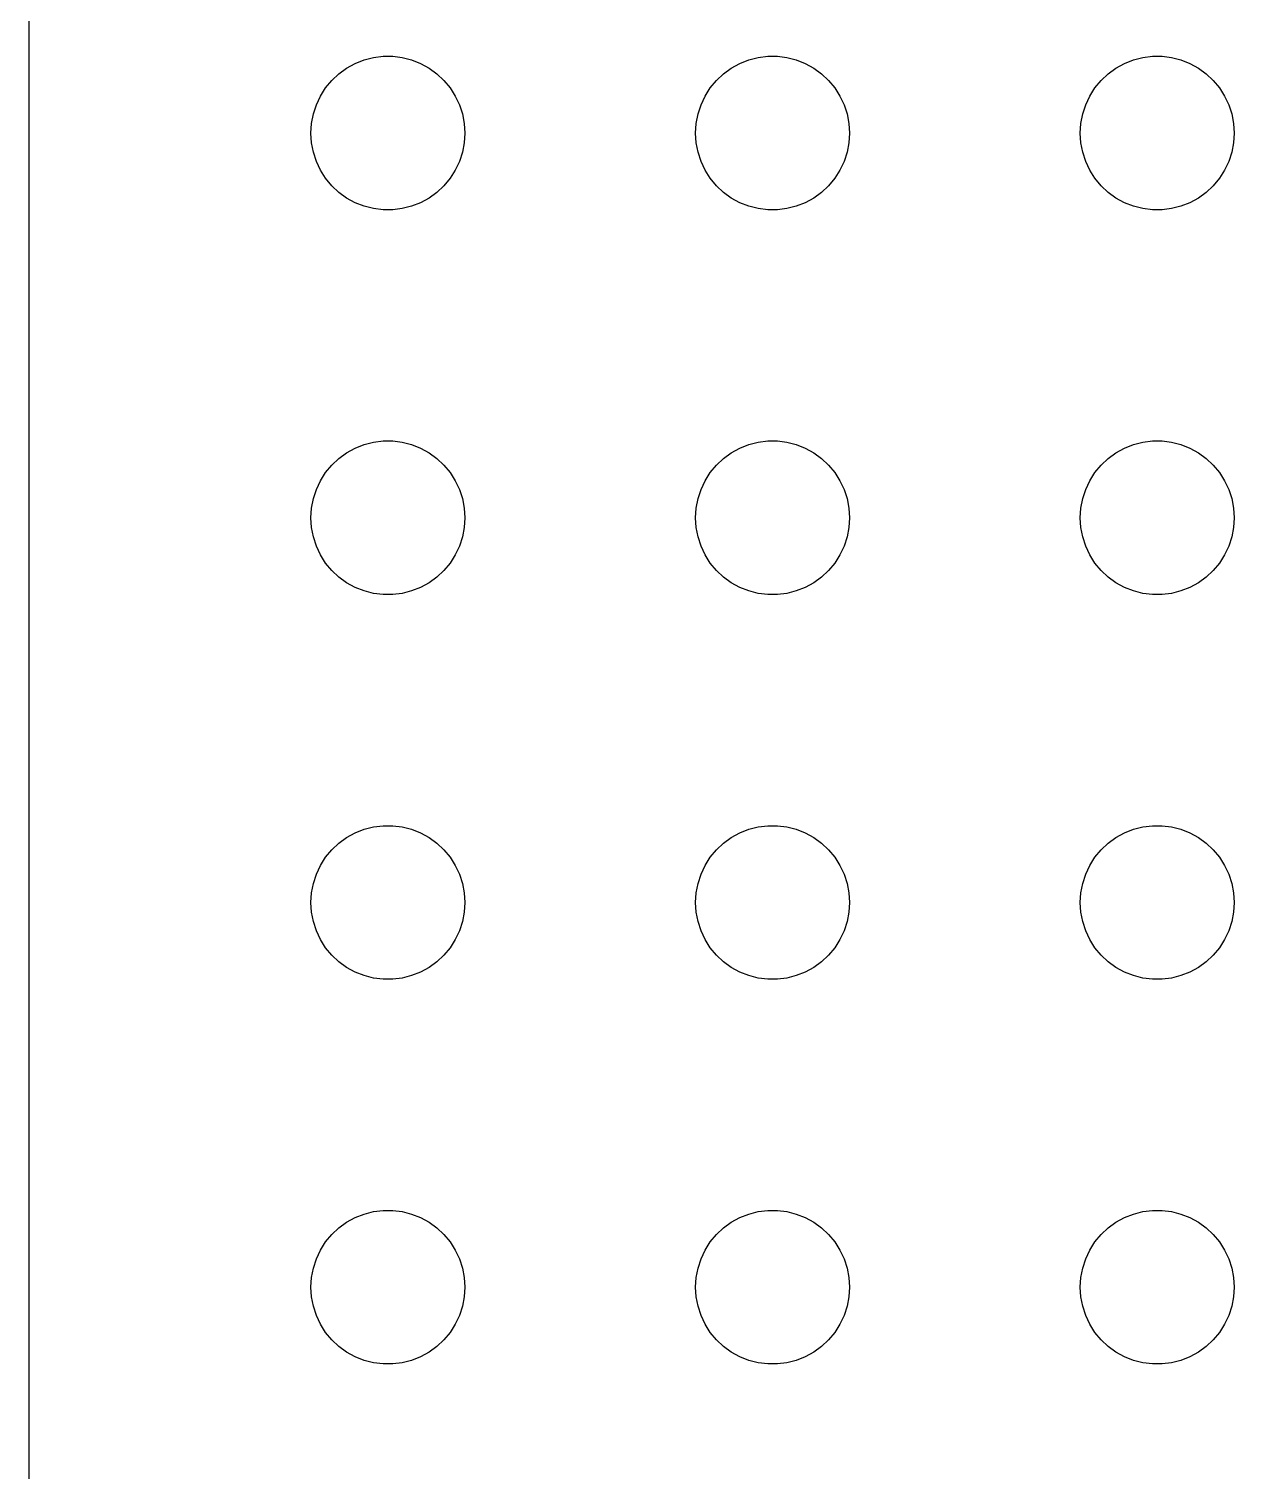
# Model space of a CAD drawing. Header units: metres. Extents: x -104 to 104, y -104 to 104.
# Drawn here: x -104.5 to -81, y -3.59 to 24.53 of the extents above; entities that cross this region are included whole.
import ezdxf

# ---------------------------------------------------------------- set-up
doc = ezdxf.new("R2010")
doc.units = ezdxf.units.M

msp = doc.modelspace()

# ---------------------------------------------------------------- linework, layer by layer
for p, q in [((-104.5, 99.5), (-104.5, -99.5)), ((-98.1387, 23.8572), (-97.9635, 23.9266)), ((-97.9635, 23.9266), (-97.7811, 23.9734)), ((-97.7811, 23.9734), (-97.5942, 23.997)), ((-97.5942, 23.997), (-97.4058, 23.997)), ((-97.4058, 23.997), (-97.2189, 23.9734)), ((-97.2189, 23.9734), (-97.0365, 23.9266)), ((-97.0365, 23.9266), (-96.8613, 23.8572)), ((-90.6387, 23.8572), (-90.4635, 23.9266)), ((-90.4635, 23.9266), (-90.2811, 23.9734)), ((-90.2811, 23.9734), (-90.0942, 23.997)), ((-90.0942, 23.997), (-89.9058, 23.997)), ((-89.9058, 23.997), (-89.7189, 23.9734)), ((-89.7189, 23.9734), (-89.5365, 23.9266)), ((-89.5365, 23.9266), (-89.3613, 23.8572)), ((-83.1387, 23.8572), (-82.9635, 23.9266)), ((-82.9635, 23.9266), (-82.7811, 23.9734)), ((-82.7811, 23.9734), (-82.5942, 23.997)), ((-82.5942, 23.997), (-82.4058, 23.997)), ((-82.4058, 23.997), (-82.2189, 23.9734)), ((-82.2189, 23.9734), (-82.0365, 23.9266)), ((-82.0365, 23.9266), (-81.8613, 23.8572)), ((-98.5934, 23.5268), (-98.4561, 23.6558)), ((-98.4561, 23.6558), (-98.3037, 23.7665)), ((-98.3037, 23.7665), (-98.1387, 23.8572)), ((-96.8613, 23.8572), (-96.6963, 23.7665)), ((-96.6963, 23.7665), (-96.5439, 23.6558)), ((-96.5439, 23.6558), (-96.4065, 23.5268)), ((-91.0934, 23.5268), (-90.9561, 23.6558)), ((-90.9561, 23.6558), (-90.8037, 23.7665)), ((-90.8037, 23.7665), (-90.6387, 23.8572)), ((-89.3613, 23.8572), (-89.1963, 23.7665)), ((-89.1963, 23.7665), (-89.0439, 23.6558)), ((-89.0439, 23.6558), (-88.9065, 23.5268)), ((-83.5934, 23.5268), (-83.4561, 23.6558)), ((-83.4561, 23.6558), (-83.3037, 23.7665)), ((-83.3037, 23.7665), (-83.1387, 23.8572)), ((-81.8613, 23.8572), (-81.6963, 23.7665)), ((-81.6963, 23.7665), (-81.5439, 23.6558)), ((-81.5439, 23.6558), (-81.4065, 23.5268)), ((-98.8145, 23.2226), (-98.7135, 23.3817)), ((-98.7135, 23.3817), (-98.5934, 23.5268)), ((-96.4065, 23.5268), (-96.2865, 23.3817)), ((-96.2865, 23.3817), (-96.1855, 23.2226)), ((-91.3145, 23.2226), (-91.2135, 23.3817)), ((-91.2135, 23.3817), (-91.0934, 23.5268)), ((-88.9065, 23.5268), (-88.7865, 23.3817)), ((-88.7865, 23.3817), (-88.6855, 23.2226)), ((-83.8145, 23.2226), (-83.7135, 23.3817)), ((-83.7135, 23.3817), (-83.5934, 23.5268)), ((-81.4065, 23.5268), (-81.2865, 23.3817)), ((-81.2865, 23.3817), (-81.1855, 23.2226)), ((-98.8947, 23.0522), (-98.8145, 23.2226)), ((-96.1855, 23.2226), (-96.1053, 23.0522)), ((-91.3947, 23.0522), (-91.3145, 23.2226)), ((-88.6855, 23.2226), (-88.6053, 23.0522)), ((-83.8947, 23.0522), (-83.8145, 23.2226)), ((-81.1855, 23.2226), (-81.1053, 23.0522)), ((-98.9882, 22.688), (-98.9529, 22.873)), ((-98.9529, 22.873), (-98.8947, 23.0522)), ((-96.1053, 23.0522), (-96.0471, 22.873)), ((-96.0471, 22.873), (-96.0118, 22.688)), ((-91.4882, 22.688), (-91.4529, 22.873)), ((-91.4529, 22.873), (-91.3947, 23.0522)), ((-88.6053, 23.0522), (-88.5471, 22.873)), ((-88.5471, 22.873), (-88.5118, 22.688)), ((-83.9882, 22.688), (-83.9529, 22.873)), ((-83.9529, 22.873), (-83.8947, 23.0522)), ((-81.1053, 23.0522), (-81.0471, 22.873)), ((-81.0471, 22.873), (-81.0118, 22.688)), ((-99, 22.5), (-98.9882, 22.688)), ((-98.9882, 22.312), (-99, 22.5)), ((-96.0118, 22.688), (-96, 22.5)), ((-96, 22.5), (-96.0118, 22.312)), ((-91.5, 22.5), (-91.4882, 22.688)), ((-91.4882, 22.312), (-91.5, 22.5)), ((-88.5118, 22.688), (-88.5, 22.5)), ((-88.5, 22.5), (-88.5118, 22.312)), ((-84, 22.5), (-83.9882, 22.688)), ((-83.9882, 22.312), (-84, 22.5)), ((-81.0118, 22.688), (-81, 22.5)), ((-81, 22.5), (-81.0118, 22.312)), ((-98.9529, 22.127), (-98.9882, 22.312)), ((-96.0118, 22.312), (-96.0471, 22.127)), ((-91.4529, 22.127), (-91.4882, 22.312)), ((-88.5118, 22.312), (-88.5471, 22.127)), ((-83.9529, 22.127), (-83.9882, 22.312)), ((-81.0118, 22.312), (-81.0471, 22.127)), ((-98.8947, 21.9478), (-98.9529, 22.127)), ((-98.8145, 21.7774), (-98.8947, 21.9478)), ((-96.1053, 21.9478), (-96.1855, 21.7774)), ((-96.0471, 22.127), (-96.1053, 21.9478)), ((-91.3947, 21.9478), (-91.4529, 22.127)), ((-91.3145, 21.7774), (-91.3947, 21.9478)), ((-88.6053, 21.9478), (-88.6855, 21.7774)), ((-88.5471, 22.127), (-88.6053, 21.9478)), ((-83.8947, 21.9478), (-83.9529, 22.127)), ((-83.8145, 21.7774), (-83.8947, 21.9478)), ((-81.1053, 21.9478), (-81.1855, 21.7774)), ((-81.0471, 22.127), (-81.1053, 21.9478)), ((-98.7135, 21.6183), (-98.8145, 21.7774)), ((-96.1855, 21.7774), (-96.2865, 21.6183)), ((-91.2135, 21.6183), (-91.3145, 21.7774)), ((-88.6855, 21.7774), (-88.7865, 21.6183)), ((-83.7135, 21.6183), (-83.8145, 21.7774)), ((-81.1855, 21.7774), (-81.2865, 21.6183)), ((-98.5934, 21.4732), (-98.7135, 21.6183)), ((-98.4561, 21.3442), (-98.5934, 21.4732)), ((-96.4065, 21.4732), (-96.5439, 21.3442)), ((-96.2865, 21.6183), (-96.4065, 21.4732)), ((-91.0934, 21.4732), (-91.2135, 21.6183)), ((-90.9561, 21.3442), (-91.0934, 21.4732)), ((-88.9065, 21.4732), (-89.0439, 21.3442)), ((-88.7865, 21.6183), (-88.9065, 21.4732)), ((-83.5934, 21.4732), (-83.7135, 21.6183)), ((-83.4561, 21.3442), (-83.5934, 21.4732)), ((-81.4065, 21.4732), (-81.5439, 21.3442)), ((-81.2865, 21.6183), (-81.4065, 21.4732)), ((-98.3037, 21.2335), (-98.4561, 21.3442)), ((-98.1387, 21.1427), (-98.3037, 21.2335)), ((-97.9635, 21.0734), (-98.1387, 21.1427)), ((-96.8613, 21.1427), (-97.0365, 21.0734)), ((-96.6963, 21.2335), (-96.8613, 21.1427)), ((-96.5439, 21.3442), (-96.6963, 21.2335)), ((-90.8037, 21.2335), (-90.9561, 21.3442)), ((-90.6387, 21.1427), (-90.8037, 21.2335)), ((-90.4635, 21.0734), (-90.6387, 21.1427)), ((-89.3613, 21.1427), (-89.5365, 21.0734)), ((-89.1963, 21.2335), (-89.3613, 21.1427)), ((-89.0439, 21.3442), (-89.1963, 21.2335)), ((-83.3037, 21.2335), (-83.4561, 21.3442)), ((-83.1387, 21.1427), (-83.3037, 21.2335)), ((-82.9635, 21.0734), (-83.1387, 21.1427)), ((-81.8613, 21.1427), (-82.0365, 21.0734)), ((-81.6963, 21.2335), (-81.8613, 21.1427)), ((-81.5439, 21.3442), (-81.6963, 21.2335)), ((-97.7811, 21.0266), (-97.9635, 21.0734)), ((-97.5942, 21.003), (-97.7811, 21.0266)), ((-97.4058, 21.003), (-97.5942, 21.003)), ((-97.2189, 21.0266), (-97.4058, 21.003)), ((-97.0365, 21.0734), (-97.2189, 21.0266)), ((-90.2811, 21.0266), (-90.4635, 21.0734)), ((-90.0942, 21.003), (-90.2811, 21.0266)), ((-89.9058, 21.003), (-90.0942, 21.003)), ((-89.7189, 21.0266), (-89.9058, 21.003)), ((-89.5365, 21.0734), (-89.7189, 21.0266)), ((-82.7811, 21.0266), (-82.9635, 21.0734)), ((-82.5942, 21.003), (-82.7811, 21.0266)), ((-82.4058, 21.003), (-82.5942, 21.003)), ((-82.2189, 21.0266), (-82.4058, 21.003)), ((-82.0365, 21.0734), (-82.2189, 21.0266)), ((-98.3037, 16.2665), (-98.1387, 16.3572)), ((-98.1387, 16.3572), (-97.9635, 16.4266)), ((-97.9635, 16.4266), (-97.7811, 16.4734)), ((-97.7811, 16.4734), (-97.5942, 16.497)), ((-97.5942, 16.497), (-97.4058, 16.497)), ((-97.4058, 16.497), (-97.2189, 16.4734)), ((-97.2189, 16.4734), (-97.0365, 16.4266)), ((-97.0365, 16.4266), (-96.8613, 16.3572)), ((-96.8613, 16.3572), (-96.6963, 16.2665)), ((-90.8037, 16.2665), (-90.6387, 16.3572)), ((-90.6387, 16.3572), (-90.4635, 16.4266)), ((-90.4635, 16.4266), (-90.2811, 16.4734)), ((-90.2811, 16.4734), (-90.0942, 16.497)), ((-90.0942, 16.497), (-89.9058, 16.497)), ((-89.9058, 16.497), (-89.7189, 16.4734)), ((-89.7189, 16.4734), (-89.5365, 16.4266)), ((-89.5365, 16.4266), (-89.3613, 16.3572)), ((-89.3613, 16.3572), (-89.1963, 16.2665)), ((-83.3037, 16.2665), (-83.1387, 16.3572)), ((-83.1387, 16.3572), (-82.9635, 16.4266)), ((-82.9635, 16.4266), (-82.7811, 16.4734)), ((-82.7811, 16.4734), (-82.5942, 16.497)), ((-82.5942, 16.497), (-82.4058, 16.497)), ((-82.4058, 16.497), (-82.2189, 16.4734)), ((-82.2189, 16.4734), (-82.0365, 16.4266)), ((-82.0365, 16.4266), (-81.8613, 16.3572)), ((-81.8613, 16.3572), (-81.6963, 16.2665)), ((-98.5934, 16.0268), (-98.4561, 16.1558)), ((-98.4561, 16.1558), (-98.3037, 16.2665)), ((-96.6963, 16.2665), (-96.5439, 16.1558)), ((-96.5439, 16.1558), (-96.4065, 16.0268)), ((-91.0934, 16.0268), (-90.9561, 16.1558)), ((-90.9561, 16.1558), (-90.8037, 16.2665)), ((-89.1963, 16.2665), (-89.0439, 16.1558)), ((-89.0439, 16.1558), (-88.9065, 16.0268)), ((-83.5934, 16.0268), (-83.4561, 16.1558)), ((-83.4561, 16.1558), (-83.3037, 16.2665)), ((-81.6963, 16.2665), (-81.5439, 16.1558)), ((-81.5439, 16.1558), (-81.4065, 16.0268)), ((-98.8145, 15.7226), (-98.7135, 15.8817)), ((-98.7135, 15.8817), (-98.5934, 16.0268)), ((-96.4065, 16.0268), (-96.2865, 15.8817)), ((-96.2865, 15.8817), (-96.1855, 15.7226)), ((-91.3145, 15.7226), (-91.2135, 15.8817)), ((-91.2135, 15.8817), (-91.0934, 16.0268)), ((-88.9065, 16.0268), (-88.7865, 15.8817)), ((-88.7865, 15.8817), (-88.6855, 15.7226)), ((-83.8145, 15.7226), (-83.7135, 15.8817)), ((-83.7135, 15.8817), (-83.5934, 16.0268)), ((-81.4065, 16.0268), (-81.2865, 15.8817)), ((-81.2865, 15.8817), (-81.1855, 15.7226)), ((-98.9529, 15.373), (-98.8947, 15.5522)), ((-98.8947, 15.5522), (-98.8145, 15.7226)), ((-96.1855, 15.7226), (-96.1053, 15.5522)), ((-96.1053, 15.5522), (-96.0471, 15.373)), ((-91.4529, 15.373), (-91.3947, 15.5522)), ((-91.3947, 15.5522), (-91.3145, 15.7226)), ((-88.6855, 15.7226), (-88.6053, 15.5522)), ((-88.6053, 15.5522), (-88.5471, 15.373)), ((-83.9529, 15.373), (-83.8947, 15.5522)), ((-83.8947, 15.5522), (-83.8145, 15.7226)), ((-81.1855, 15.7226), (-81.1053, 15.5522)), ((-81.1053, 15.5522), (-81.0471, 15.373)), ((-99, 15), (-98.9882, 15.188)), ((-98.9882, 15.188), (-98.9529, 15.373)), ((-96.0471, 15.373), (-96.0118, 15.188)), ((-96.0118, 15.188), (-96, 15)), ((-91.5, 15), (-91.4882, 15.188)), ((-91.4882, 15.188), (-91.4529, 15.373)), ((-88.5471, 15.373), (-88.5118, 15.188)), ((-88.5118, 15.188), (-88.5, 15)), ((-84, 15), (-83.9882, 15.188)), ((-83.9882, 15.188), (-83.9529, 15.373)), ((-81.0471, 15.373), (-81.0118, 15.188)), ((-81.0118, 15.188), (-81, 15)), ((-98.9882, 14.812), (-99, 15)), ((-96, 15), (-96.0118, 14.812)), ((-91.4882, 14.812), (-91.5, 15)), ((-88.5, 15), (-88.5118, 14.812)), ((-83.9882, 14.812), (-84, 15)), ((-81, 15), (-81.0118, 14.812)), ((-98.9529, 14.627), (-98.9882, 14.812)), ((-98.8947, 14.4478), (-98.9529, 14.627)), ((-96.0471, 14.627), (-96.1053, 14.4478)), ((-96.0118, 14.812), (-96.0471, 14.627)), ((-91.4529, 14.627), (-91.4882, 14.812)), ((-91.3947, 14.4478), (-91.4529, 14.627)), ((-88.5471, 14.627), (-88.6053, 14.4478)), ((-88.5118, 14.812), (-88.5471, 14.627)), ((-83.9529, 14.627), (-83.9882, 14.812)), ((-83.8947, 14.4478), (-83.9529, 14.627)), ((-81.0471, 14.627), (-81.1053, 14.4478)), ((-81.0118, 14.812), (-81.0471, 14.627)), ((-98.8145, 14.2774), (-98.8947, 14.4478)), ((-96.1053, 14.4478), (-96.1855, 14.2774)), ((-91.3145, 14.2774), (-91.3947, 14.4478)), ((-88.6053, 14.4478), (-88.6855, 14.2774)), ((-83.8145, 14.2774), (-83.8947, 14.4478)), ((-81.1053, 14.4478), (-81.1855, 14.2774)), ((-98.7135, 14.1183), (-98.8145, 14.2774)), ((-98.5934, 13.9732), (-98.7135, 14.1183)), ((-96.2865, 14.1183), (-96.4065, 13.9732)), ((-96.1855, 14.2774), (-96.2865, 14.1183)), ((-91.2135, 14.1183), (-91.3145, 14.2774)), ((-91.0934, 13.9732), (-91.2135, 14.1183)), ((-88.7865, 14.1183), (-88.9065, 13.9732)), ((-88.6855, 14.2774), (-88.7865, 14.1183)), ((-83.7135, 14.1183), (-83.8145, 14.2774)), ((-83.5934, 13.9732), (-83.7135, 14.1183)), ((-81.2865, 14.1183), (-81.4065, 13.9732)), ((-81.1855, 14.2774), (-81.2865, 14.1183)), ((-98.4561, 13.8442), (-98.5934, 13.9732)), ((-98.3037, 13.7335), (-98.4561, 13.8442)), ((-96.5439, 13.8442), (-96.6963, 13.7335)), ((-96.4065, 13.9732), (-96.5439, 13.8442)), ((-90.9561, 13.8442), (-91.0934, 13.9732)), ((-90.8037, 13.7335), (-90.9561, 13.8442)), ((-89.0439, 13.8442), (-89.1963, 13.7335)), ((-88.9065, 13.9732), (-89.0439, 13.8442)), ((-83.4561, 13.8442), (-83.5934, 13.9732)), ((-83.3037, 13.7335), (-83.4561, 13.8442)), ((-81.5439, 13.8442), (-81.6963, 13.7335)), ((-81.4065, 13.9732), (-81.5439, 13.8442)), ((-98.1387, 13.6427), (-98.3037, 13.7335)), ((-97.9635, 13.5734), (-98.1387, 13.6427)), ((-97.7811, 13.5266), (-97.9635, 13.5734)), ((-97.5942, 13.5029), (-97.7811, 13.5266)), ((-97.4058, 13.5029), (-97.5942, 13.5029)), ((-97.2189, 13.5266), (-97.4058, 13.5029)), ((-97.0365, 13.5734), (-97.2189, 13.5266)), ((-96.8613, 13.6427), (-97.0365, 13.5734)), ((-96.6963, 13.7335), (-96.8613, 13.6427)), ((-90.6387, 13.6427), (-90.8037, 13.7335)), ((-90.4635, 13.5734), (-90.6387, 13.6427)), ((-90.2811, 13.5266), (-90.4635, 13.5734)), ((-90.0942, 13.5029), (-90.2811, 13.5266)), ((-89.9058, 13.5029), (-90.0942, 13.5029)), ((-89.7189, 13.5266), (-89.9058, 13.5029)), ((-89.5365, 13.5734), (-89.7189, 13.5266)), ((-89.3613, 13.6427), (-89.5365, 13.5734)), ((-89.1963, 13.7335), (-89.3613, 13.6427)), ((-83.1387, 13.6427), (-83.3037, 13.7335)), ((-82.9635, 13.5734), (-83.1387, 13.6427)), ((-82.7811, 13.5266), (-82.9635, 13.5734)), ((-82.5942, 13.5029), (-82.7811, 13.5266)), ((-82.4058, 13.5029), (-82.5942, 13.5029)), ((-82.2189, 13.5266), (-82.4058, 13.5029)), ((-82.0365, 13.5734), (-82.2189, 13.5266)), ((-81.8613, 13.6427), (-82.0365, 13.5734)), ((-81.6963, 13.7335), (-81.8613, 13.6427)), ((-98.4561, 8.65576), (-98.3037, 8.76648)), ((-98.3037, 8.76648), (-98.1387, 8.85724)), ((-98.1387, 8.85724), (-97.9635, 8.92657)), ((-97.9635, 8.92657), (-97.7811, 8.97342)), ((-97.7811, 8.97342), (-97.5942, 8.99704)), ((-97.5942, 8.99704), (-97.4058, 8.99704)), ((-97.4058, 8.99704), (-97.2189, 8.97342)), ((-97.2189, 8.97342), (-97.0365, 8.92657)), ((-97.0365, 8.92657), (-96.8613, 8.85724)), ((-96.8613, 8.85724), (-96.6963, 8.76648)), ((-96.6963, 8.76648), (-96.5439, 8.65576)), ((-90.9561, 8.65576), (-90.8037, 8.76648)), ((-90.8037, 8.76648), (-90.6387, 8.85724)), ((-90.6387, 8.85724), (-90.4635, 8.92657)), ((-90.4635, 8.92657), (-90.2811, 8.97342)), ((-90.2811, 8.97342), (-90.0942, 8.99704)), ((-90.0942, 8.99704), (-89.9058, 8.99704)), ((-89.9058, 8.99704), (-89.7189, 8.97342)), ((-89.7189, 8.97342), (-89.5365, 8.92657)), ((-89.5365, 8.92657), (-89.3613, 8.85724)), ((-89.3613, 8.85724), (-89.1963, 8.76648)), ((-89.1963, 8.76648), (-89.0439, 8.65576)), ((-83.4561, 8.65576), (-83.3037, 8.76648)), ((-83.3037, 8.76648), (-83.1387, 8.85724)), ((-83.1387, 8.85724), (-82.9635, 8.92657)), ((-82.9635, 8.92657), (-82.7811, 8.97342)), ((-82.7811, 8.97342), (-82.5942, 8.99704)), ((-82.5942, 8.99704), (-82.4058, 8.99704)), ((-82.4058, 8.99704), (-82.2189, 8.97342)), ((-82.2189, 8.97342), (-82.0365, 8.92657)), ((-82.0365, 8.92657), (-81.8613, 8.85724)), ((-81.8613, 8.85724), (-81.6963, 8.76648)), ((-81.6963, 8.76648), (-81.5439, 8.65576)), ((-98.7135, 8.38167), (-98.5934, 8.52681)), ((-98.5934, 8.52681), (-98.4561, 8.65576)), ((-96.5439, 8.65576), (-96.4065, 8.52681)), ((-96.4065, 8.52681), (-96.2865, 8.38167)), ((-91.2135, 8.38167), (-91.0934, 8.52681)), ((-91.0934, 8.52681), (-90.9561, 8.65576)), ((-89.0439, 8.65576), (-88.9065, 8.52681)), ((-88.9065, 8.52681), (-88.7865, 8.38167)), ((-83.7135, 8.38167), (-83.5934, 8.52681)), ((-83.5934, 8.52681), (-83.4561, 8.65576)), ((-81.5439, 8.65576), (-81.4065, 8.52681)), ((-81.4065, 8.52681), (-81.2865, 8.38167)), ((-98.8947, 8.05219), (-98.8145, 8.22263)), ((-98.8145, 8.22263), (-98.7135, 8.38167)), ((-96.2865, 8.38167), (-96.1855, 8.22263)), ((-96.1855, 8.22263), (-96.1053, 8.05219)), ((-91.3947, 8.05219), (-91.3145, 8.22263)), ((-91.3145, 8.22263), (-91.2135, 8.38167)), ((-88.7865, 8.38167), (-88.6855, 8.22263)), ((-88.6855, 8.22263), (-88.6053, 8.05219)), ((-83.8947, 8.05219), (-83.8145, 8.22263)), ((-83.8145, 8.22263), (-83.7135, 8.38167)), ((-81.2865, 8.38167), (-81.1855, 8.22263)), ((-81.1855, 8.22263), (-81.1053, 8.05219)), ((-98.9529, 7.87303), (-98.8947, 8.05219)), ((-96.1053, 8.05219), (-96.0471, 7.87303)), ((-91.4529, 7.87303), (-91.3947, 8.05219)), ((-88.6053, 8.05219), (-88.5471, 7.87303)), ((-83.9529, 7.87303), (-83.8947, 8.05219)), ((-81.1053, 8.05219), (-81.0471, 7.87303)), ((-99, 7.5), (-98.9882, 7.68799)), ((-98.9882, 7.68799), (-98.9529, 7.87303)), ((-96.0471, 7.87303), (-96.0118, 7.68799)), ((-96.0118, 7.68799), (-96, 7.5)), ((-91.5, 7.5), (-91.4882, 7.68799)), ((-91.4882, 7.68799), (-91.4529, 7.87303)), ((-88.5471, 7.87303), (-88.5118, 7.68799)), ((-88.5118, 7.68799), (-88.5, 7.5)), ((-84, 7.5), (-83.9882, 7.68799)), ((-83.9882, 7.68799), (-83.9529, 7.87303)), ((-81.0471, 7.87303), (-81.0118, 7.68799)), ((-81.0118, 7.68799), (-81, 7.5)), ((-98.9882, 7.312), (-99, 7.5)), ((-98.9529, 7.12695), (-98.9882, 7.312)), ((-96.0118, 7.312), (-96.0471, 7.12695)), ((-96, 7.5), (-96.0118, 7.312)), ((-91.4882, 7.312), (-91.5, 7.5)), ((-91.4529, 7.12695), (-91.4882, 7.312)), ((-88.5118, 7.312), (-88.5471, 7.12695)), ((-88.5, 7.5), (-88.5118, 7.312)), ((-83.9882, 7.312), (-84, 7.5)), ((-83.9529, 7.12695), (-83.9882, 7.312)), ((-81.0118, 7.312), (-81.0471, 7.12695)), ((-81, 7.5), (-81.0118, 7.312)), ((-98.8947, 6.9478), (-98.9529, 7.12695)), ((-96.0471, 7.12695), (-96.1053, 6.9478)), ((-91.3947, 6.9478), (-91.4529, 7.12695)), ((-88.5471, 7.12695), (-88.6053, 6.9478)), ((-83.8947, 6.9478), (-83.9529, 7.12695)), ((-81.0471, 7.12695), (-81.1053, 6.9478)), ((-98.8145, 6.77736), (-98.8947, 6.9478)), ((-98.7135, 6.61832), (-98.8145, 6.77736)), ((-96.1855, 6.77736), (-96.2865, 6.61832)), ((-96.1053, 6.9478), (-96.1855, 6.77736)), ((-91.3145, 6.77736), (-91.3947, 6.9478)), ((-91.2135, 6.61832), (-91.3145, 6.77736)), ((-88.6855, 6.77736), (-88.7865, 6.61832)), ((-88.6053, 6.9478), (-88.6855, 6.77736)), ((-83.8145, 6.77736), (-83.8947, 6.9478)), ((-83.7135, 6.61832), (-83.8145, 6.77736)), ((-81.1855, 6.77736), (-81.2865, 6.61832)), ((-81.1053, 6.9478), (-81.1855, 6.77736)), ((-98.5934, 6.47318), (-98.7135, 6.61832)), ((-98.4561, 6.34422), (-98.5934, 6.47318)), ((-96.4065, 6.47318), (-96.5439, 6.34422)), ((-96.2865, 6.61832), (-96.4065, 6.47318)), ((-91.0934, 6.47318), (-91.2135, 6.61832)), ((-90.9561, 6.34422), (-91.0934, 6.47318)), ((-88.9065, 6.47318), (-89.0439, 6.34422)), ((-88.7865, 6.61832), (-88.9065, 6.47318)), ((-83.5934, 6.47318), (-83.7135, 6.61832)), ((-83.4561, 6.34422), (-83.5934, 6.47318)), ((-81.4065, 6.47318), (-81.5439, 6.34422)), ((-81.2865, 6.61832), (-81.4065, 6.47318)), ((-98.3037, 6.23351), (-98.4561, 6.34422)), ((-98.1387, 6.14275), (-98.3037, 6.23351)), ((-96.6963, 6.23351), (-96.8613, 6.14275)), ((-96.5439, 6.34422), (-96.6963, 6.23351)), ((-90.8037, 6.23351), (-90.9561, 6.34422)), ((-90.6387, 6.14275), (-90.8037, 6.23351)), ((-89.1963, 6.23351), (-89.3613, 6.14275)), ((-89.0439, 6.34422), (-89.1963, 6.23351)), ((-83.3037, 6.23351), (-83.4561, 6.34422)), ((-83.1387, 6.14275), (-83.3037, 6.23351)), ((-81.6963, 6.23351), (-81.8613, 6.14275)), ((-81.5439, 6.34422), (-81.6963, 6.23351)), ((-97.9635, 6.07341), (-98.1387, 6.14275)), ((-97.7811, 6.02657), (-97.9635, 6.07341)), ((-97.5942, 6.00294), (-97.7811, 6.02657)), ((-97.4058, 6.00294), (-97.5942, 6.00294)), ((-97.2189, 6.02657), (-97.4058, 6.00294)), ((-97.0365, 6.07341), (-97.2189, 6.02657)), ((-96.8613, 6.14275), (-97.0365, 6.07341)), ((-90.4635, 6.07341), (-90.6387, 6.14275)), ((-90.2811, 6.02657), (-90.4635, 6.07341)), ((-90.0942, 6.00294), (-90.2811, 6.02657)), ((-89.9058, 6.00294), (-90.0942, 6.00294)), ((-89.7189, 6.02657), (-89.9058, 6.00294)), ((-89.5365, 6.07341), (-89.7189, 6.02657)), ((-89.3613, 6.14275), (-89.5365, 6.07341)), ((-82.9635, 6.07341), (-83.1387, 6.14275)), ((-82.7811, 6.02657), (-82.9635, 6.07341)), ((-82.5942, 6.00294), (-82.7811, 6.02657)), ((-82.4058, 6.00294), (-82.5942, 6.00294)), ((-82.2189, 6.02657), (-82.4058, 6.00294)), ((-82.0365, 6.07341), (-82.2189, 6.02657)), ((-81.8613, 6.14275), (-82.0365, 6.07341)), ((-98.1387, 1.35724), (-97.9635, 1.42657)), ((-97.9635, 1.42657), (-97.7811, 1.47342)), ((-97.7811, 1.47342), (-97.5942, 1.49704)), ((-97.5942, 1.49704), (-97.4058, 1.49704)), ((-97.4058, 1.49704), (-97.2189, 1.47342)), ((-97.2189, 1.47342), (-97.0365, 1.42657)), ((-97.0365, 1.42657), (-96.8613, 1.35724)), ((-90.6387, 1.35724), (-90.4635, 1.42657)), ((-90.4635, 1.42657), (-90.2811, 1.47342)), ((-90.2811, 1.47342), (-90.0942, 1.49704)), ((-90.0942, 1.49704), (-89.9058, 1.49704)), ((-89.9058, 1.49704), (-89.7189, 1.47342)), ((-89.7189, 1.47342), (-89.5365, 1.42657)), ((-89.5365, 1.42657), (-89.3613, 1.35724)), ((-83.1387, 1.35724), (-82.9635, 1.42657)), ((-82.9635, 1.42657), (-82.7811, 1.47342)), ((-82.7811, 1.47342), (-82.5942, 1.49704)), ((-82.5942, 1.49704), (-82.4058, 1.49704)), ((-82.4058, 1.49704), (-82.2189, 1.47342)), ((-82.2189, 1.47342), (-82.0365, 1.42657)), ((-82.0365, 1.42657), (-81.8613, 1.35724)), ((-98.5934, 1.02681), (-98.4561, 1.15576)), ((-98.4561, 1.15576), (-98.3037, 1.26648)), ((-98.3037, 1.26648), (-98.1387, 1.35724)), ((-96.8613, 1.35724), (-96.6963, 1.26648)), ((-96.6963, 1.26648), (-96.5439, 1.15576)), ((-96.5439, 1.15576), (-96.4065, 1.02681)), ((-91.0934, 1.02681), (-90.9561, 1.15576)), ((-90.9561, 1.15576), (-90.8037, 1.26648)), ((-90.8037, 1.26648), (-90.6387, 1.35724)), ((-89.3613, 1.35724), (-89.1963, 1.26648)), ((-89.1963, 1.26648), (-89.0439, 1.15576)), ((-89.0439, 1.15576), (-88.9065, 1.02681)), ((-83.5934, 1.02681), (-83.4561, 1.15576)), ((-83.4561, 1.15576), (-83.3037, 1.26648)), ((-83.3037, 1.26648), (-83.1387, 1.35724)), ((-81.8613, 1.35724), (-81.6963, 1.26648)), ((-81.6963, 1.26648), (-81.5439, 1.15576)), ((-81.5439, 1.15576), (-81.4065, 1.02681)), ((-98.8145, 0.72263), (-98.7135, 0.88167)), ((-98.7135, 0.88167), (-98.5934, 1.02681)), ((-96.4065, 1.02681), (-96.2865, 0.88167)), ((-96.2865, 0.88167), (-96.1855, 0.72263)), ((-91.3145, 0.72263), (-91.2135, 0.88167)), ((-91.2135, 0.88167), (-91.0934, 1.02681)), ((-88.9065, 1.02681), (-88.7865, 0.88167)), ((-88.7865, 0.88167), (-88.6855, 0.72263)), ((-83.8145, 0.72263), (-83.7135, 0.88167)), ((-83.7135, 0.88167), (-83.5934, 1.02681)), ((-81.4065, 1.02681), (-81.2865, 0.88167)), ((-81.2865, 0.88167), (-81.1855, 0.72263)), ((-98.8947, 0.55219), (-98.8145, 0.72263)), ((-96.1855, 0.72263), (-96.1053, 0.55219)), ((-91.3947, 0.55219), (-91.3145, 0.72263)), ((-88.6855, 0.72263), (-88.6053, 0.55219)), ((-83.8947, 0.55219), (-83.8145, 0.72263)), ((-81.1855, 0.72263), (-81.1053, 0.55219)), ((-98.9882, 0.18799), (-98.9529, 0.37303)), ((-98.9529, 0.37303), (-98.8947, 0.55219)), ((-96.1053, 0.55219), (-96.0471, 0.37303)), ((-96.0471, 0.37303), (-96.0118, 0.18799)), ((-91.4882, 0.18799), (-91.4529, 0.37303)), ((-91.4529, 0.37303), (-91.3947, 0.55219)), ((-88.6053, 0.55219), (-88.5471, 0.37303)), ((-88.5471, 0.37303), (-88.5118, 0.18799)), ((-83.9882, 0.18799), (-83.9529, 0.37303)), ((-83.9529, 0.37303), (-83.8947, 0.55219)), ((-81.1053, 0.55219), (-81.0471, 0.37303)), ((-81.0471, 0.37303), (-81.0118, 0.18799)), ((-99, 0), (-98.9882, 0.18799)), ((-98.9882, -0.18799), (-99, 0)), ((-96.0118, 0.18799), (-96, 0)), ((-96, 0), (-96.0118, -0.18799)), ((-91.5, 0), (-91.4882, 0.18799)), ((-91.4882, -0.18799), (-91.5, 0)), ((-88.5118, 0.18799), (-88.5, 0)), ((-88.5, 0), (-88.5118, -0.18799)), ((-84, 0), (-83.9882, 0.18799)), ((-83.9882, -0.18799), (-84, 0)), ((-81.0118, 0.18799), (-81, 0)), ((-81, 0), (-81.0118, -0.18799)), ((-98.9529, -0.37303), (-98.9882, -0.18799)), ((-96.0118, -0.18799), (-96.0471, -0.37303)), ((-91.4529, -0.37303), (-91.4882, -0.18799)), ((-88.5118, -0.18799), (-88.5471, -0.37303)), ((-83.9529, -0.37303), (-83.9882, -0.18799)), ((-81.0118, -0.18799), (-81.0471, -0.37303)), ((-98.8947, -0.55219), (-98.9529, -0.37303)), ((-98.8145, -0.72263), (-98.8947, -0.55219)), ((-96.1053, -0.55219), (-96.1855, -0.72263)), ((-96.0471, -0.37303), (-96.1053, -0.55219)), ((-91.3947, -0.55219), (-91.4529, -0.37303)), ((-91.3145, -0.72263), (-91.3947, -0.55219)), ((-88.6053, -0.55219), (-88.6855, -0.72263)), ((-88.5471, -0.37303), (-88.6053, -0.55219)), ((-83.8947, -0.55219), (-83.9529, -0.37303)), ((-83.8145, -0.72263), (-83.8947, -0.55219)), ((-81.1053, -0.55219), (-81.1855, -0.72263)), ((-81.0471, -0.37303), (-81.1053, -0.55219)), ((-98.7135, -0.88167), (-98.8145, -0.72263)), ((-96.1855, -0.72263), (-96.2865, -0.88167)), ((-91.2135, -0.88167), (-91.3145, -0.72263)), ((-88.6855, -0.72263), (-88.7865, -0.88167)), ((-83.7135, -0.88167), (-83.8145, -0.72263)), ((-81.1855, -0.72263), (-81.2865, -0.88167)), ((-98.5934, -1.02681), (-98.7135, -0.88167)), ((-98.4561, -1.15576), (-98.5934, -1.02681)), ((-96.4065, -1.02681), (-96.5439, -1.15576)), ((-96.2865, -0.88167), (-96.4065, -1.02681)), ((-91.0934, -1.02681), (-91.2135, -0.88167)), ((-90.9561, -1.15576), (-91.0934, -1.02681)), ((-88.9065, -1.02681), (-89.0439, -1.15576)), ((-88.7865, -0.88167), (-88.9065, -1.02681)), ((-83.5934, -1.02681), (-83.7135, -0.88167)), ((-83.4561, -1.15576), (-83.5934, -1.02681)), ((-81.4065, -1.02681), (-81.5439, -1.15576)), ((-81.2865, -0.88167), (-81.4065, -1.02681)), ((-98.3037, -1.26648), (-98.4561, -1.15576)), ((-98.1387, -1.35724), (-98.3037, -1.26648)), ((-97.9635, -1.42657), (-98.1387, -1.35724)), ((-96.8613, -1.35724), (-97.0365, -1.42657)), ((-96.6963, -1.26648), (-96.8613, -1.35724)), ((-96.5439, -1.15576), (-96.6963, -1.26648)), ((-90.8037, -1.26648), (-90.9561, -1.15576)), ((-90.6387, -1.35724), (-90.8037, -1.26648)), ((-90.4635, -1.42657), (-90.6387, -1.35724)), ((-89.3613, -1.35724), (-89.5365, -1.42657)), ((-89.1963, -1.26648), (-89.3613, -1.35724)), ((-89.0439, -1.15576), (-89.1963, -1.26648)), ((-83.3037, -1.26648), (-83.4561, -1.15576)), ((-83.1387, -1.35724), (-83.3037, -1.26648)), ((-82.9635, -1.42657), (-83.1387, -1.35724)), ((-81.8613, -1.35724), (-82.0365, -1.42657)), ((-81.6963, -1.26648), (-81.8613, -1.35724)), ((-81.5439, -1.15576), (-81.6963, -1.26648)), ((-97.7811, -1.47342), (-97.9635, -1.42657)), ((-97.5942, -1.49704), (-97.7811, -1.47342)), ((-97.4058, -1.49704), (-97.5942, -1.49704)), ((-97.2189, -1.47342), (-97.4058, -1.49704)), ((-97.0365, -1.42657), (-97.2189, -1.47342)), ((-90.2811, -1.47342), (-90.4635, -1.42657)), ((-90.0942, -1.49704), (-90.2811, -1.47342)), ((-89.9058, -1.49704), (-90.0942, -1.49704)), ((-89.7189, -1.47342), (-89.9058, -1.49704)), ((-89.5365, -1.42657), (-89.7189, -1.47342)), ((-82.7811, -1.47342), (-82.9635, -1.42657)), ((-82.5942, -1.49704), (-82.7811, -1.47342)), ((-82.4058, -1.49704), (-82.5942, -1.49704)), ((-82.2189, -1.47342), (-82.4058, -1.49704)), ((-82.0365, -1.42657), (-82.2189, -1.47342))]:
    msp.add_line(p, q)

doc.saveas('drawing.dxf')
